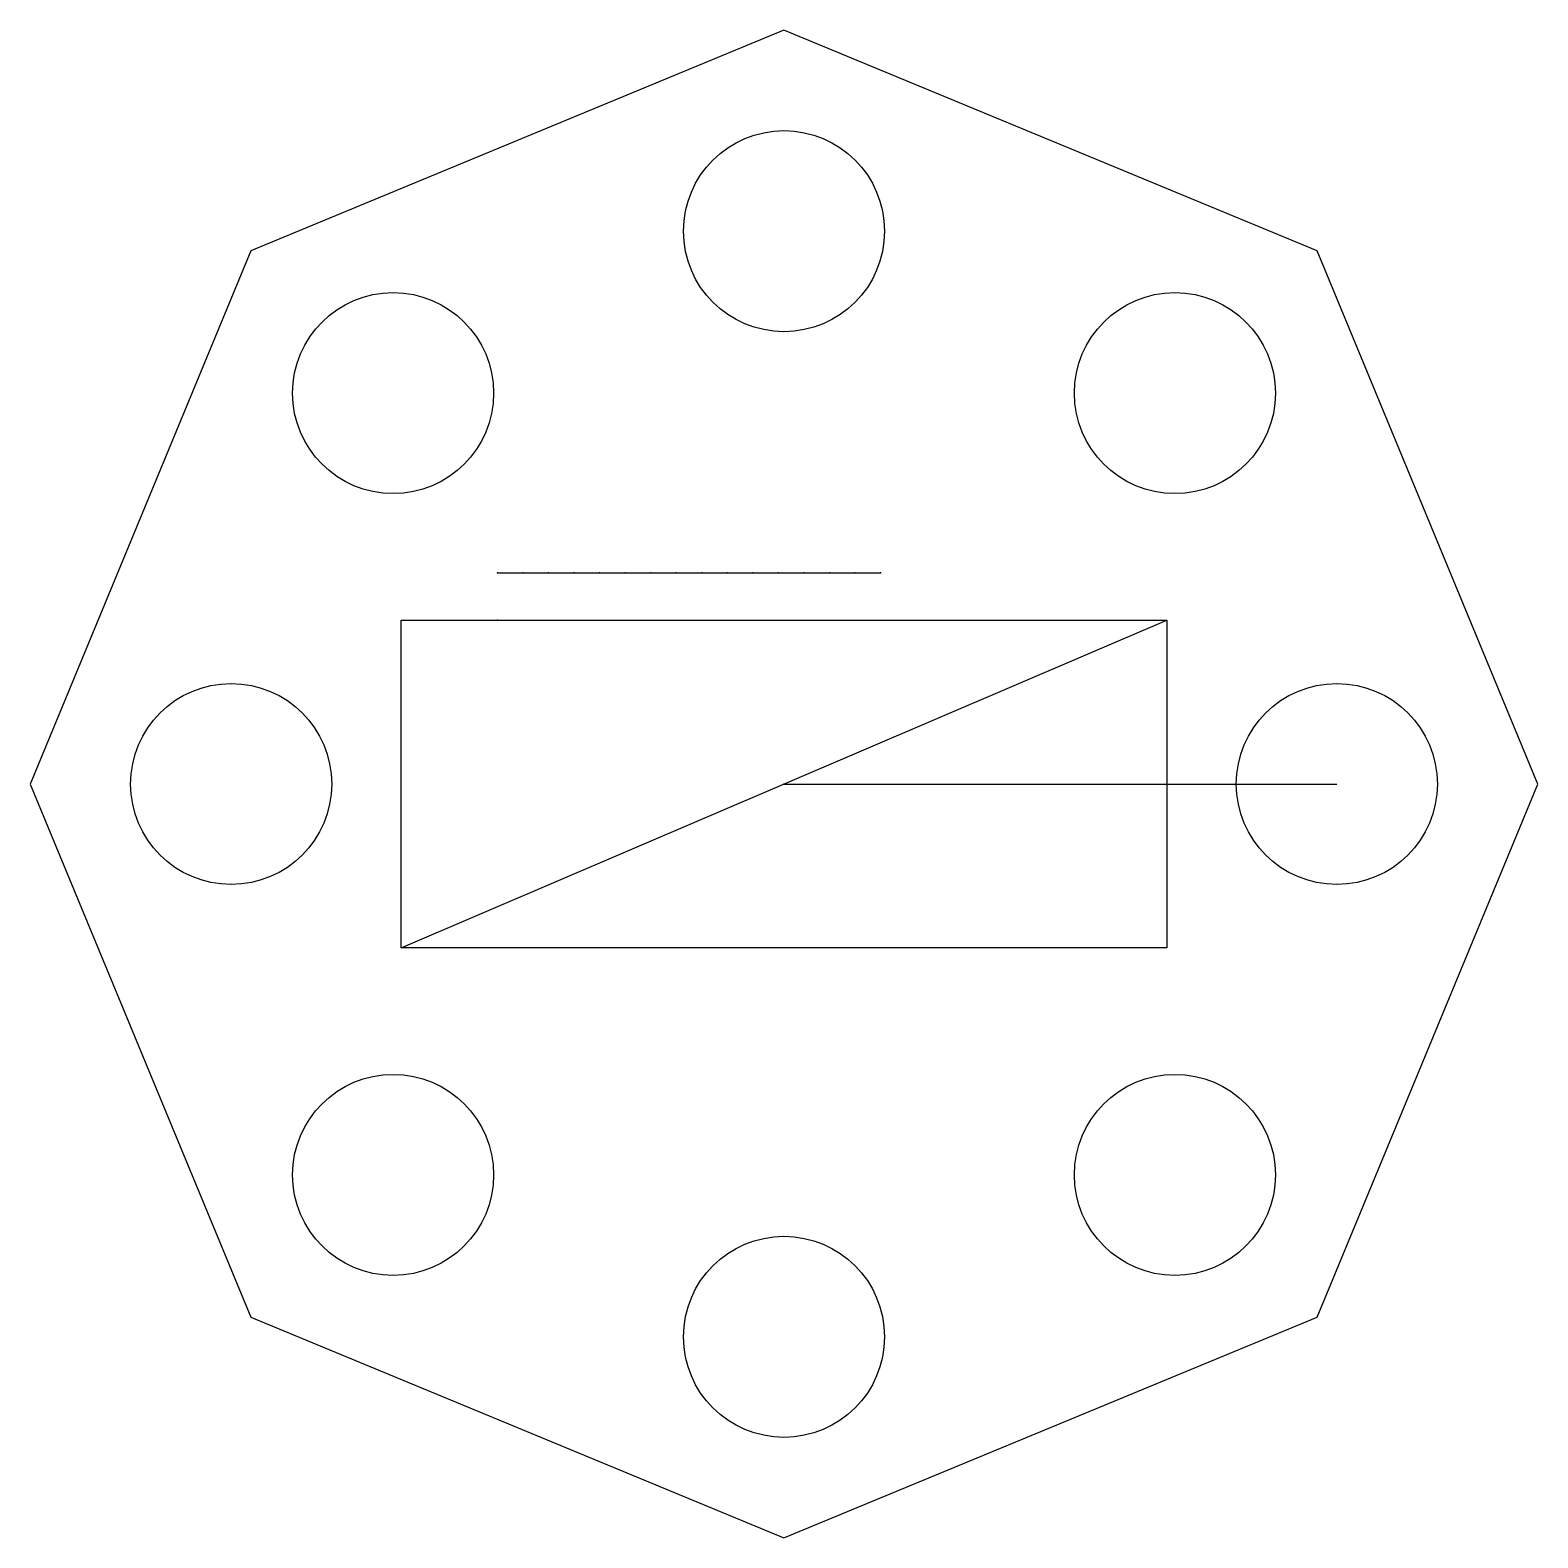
# Model space of a CAD drawing. Header units: centimetres. Extents: x -7.5 to 7.5, y -7.5 to 7.5.
import ezdxf

# ---------------------------------------------------------------- set-up
doc = ezdxf.new("R2010")
doc.units = ezdxf.units.CM
doc.header["$MEASUREMENT"] = 0
doc.layers.add('PCB layout v3_Sketch1', color=7, linetype='Continuous')

msp = doc.modelspace()

# ---------------------------------------------------------------- linework, layer by layer
at = {"layer": 'PCB layout v3_Sketch1'}
for p, q in [((0, 7.5), (-5.303, 5.303)), ((5.303, 5.303), (0, 7.5)), ((-5.303, 5.303), (-7.5, 0)), ((7.5, 0), (5.303, 5.303)), ((-2.85, 2.1), (0.96, 2.1)), ((-3.81, -1.63), (-3.81, 1.63)), ((-3.81, -1.63), (3.81, 1.63)), ((-3.81, 1.63), (3.81, 1.63)), ((3.81, 1.63), (3.81, -1.63)), ((-7.5, 0), (-5.303, -5.303)), ((0, 0), (5.5, 0)), ((5.303, -5.303), (7.5, 0)), ((3.81, -1.63), (-3.81, -1.63)), ((-5.303, -5.303), (0, -7.5)), ((0, -7.5), (5.303, -5.303))]:
    msp.add_line(p, q, dxfattribs=at)
for centre in [(0, 5.5), (-3.889, 3.889), (3.889, 3.889), (-5.5, 0), (5.5, 0), (-3.889, -3.889), (3.889, -3.889), (0, -5.5)]:
    msp.add_circle(centre, 1, dxfattribs=at)
for p in [(-2.85, 2.1), (-2.596, 2.1), (-2.342, 2.1), (-2.088, 2.1), (-1.834, 2.1), (-1.58, 2.1), (-1.326, 2.1), (-1.072, 2.1), (-0.818, 2.1), (-0.564, 2.1), (-0.31, 2.1), (-0.056, 2.1), (0.198, 2.1), (0.452, 2.1), (0.706, 2.1), (0.96, 2.1), (-2.85, 1.63), (0, 0), (0, 0), (0, 0)]:
    msp.add_point(p, dxfattribs=at)

doc.saveas('drawing.dxf')
